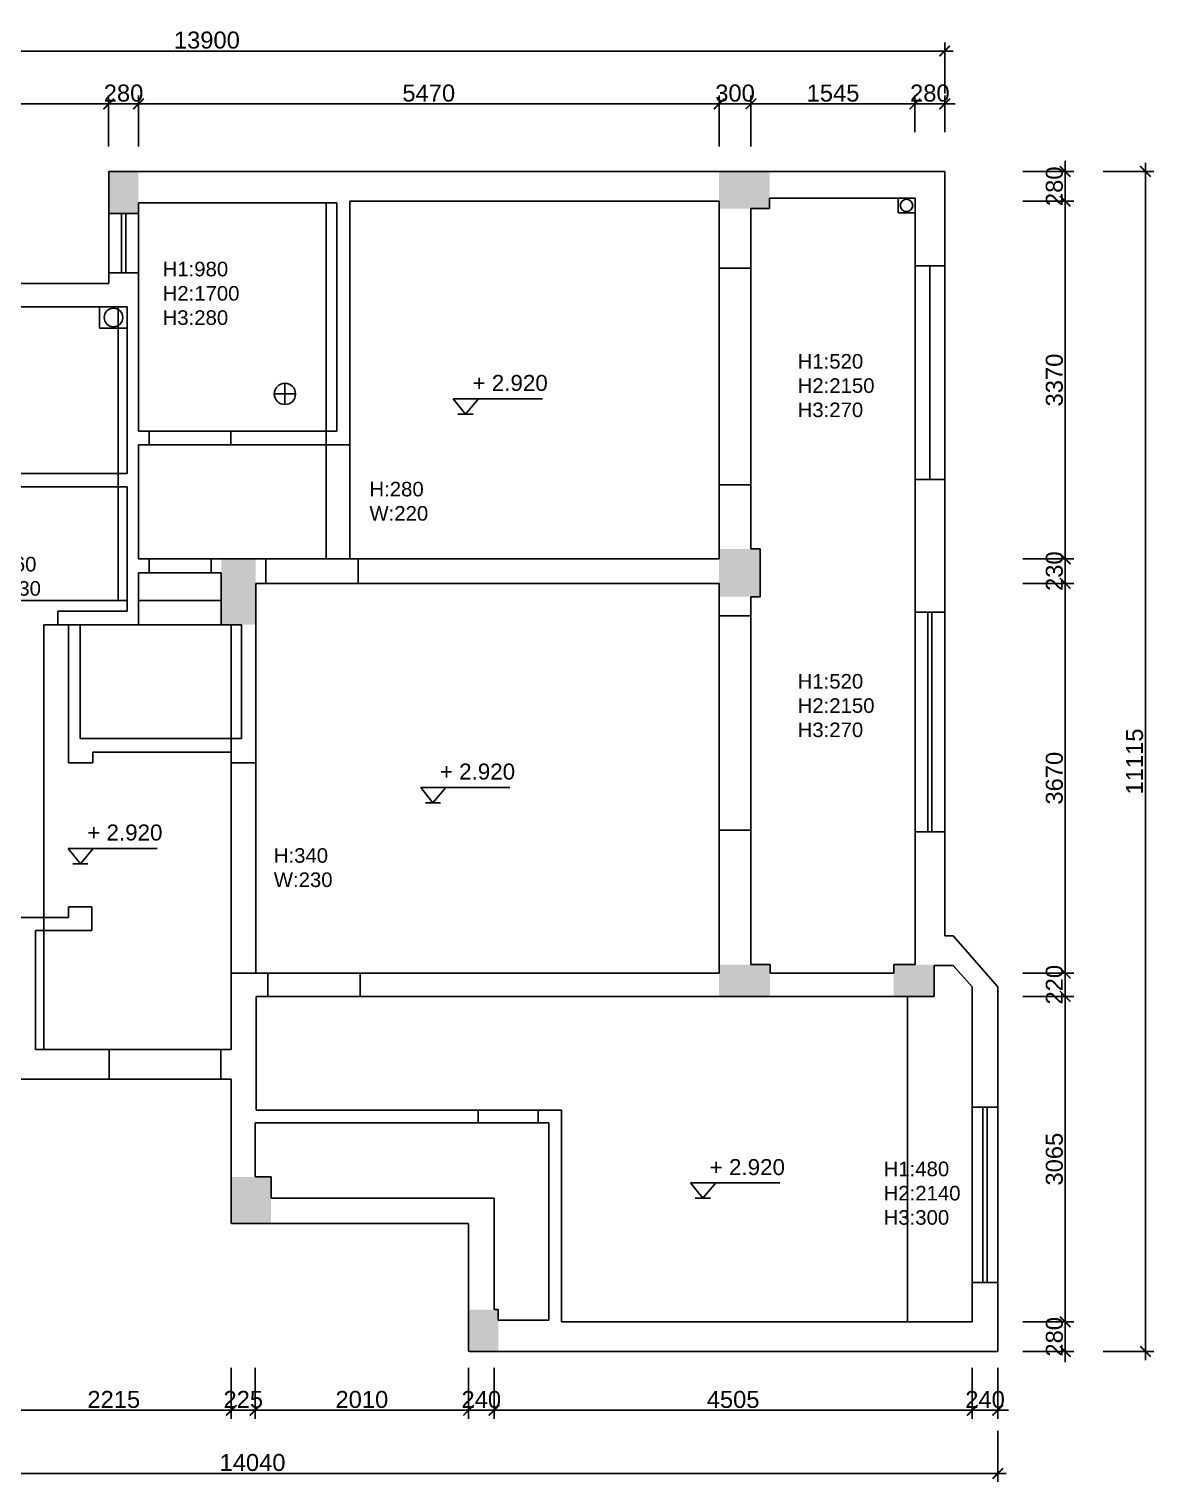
# Model space of a CAD drawing. Header units: millimetres. Extents: x 148889 to 229003, y -70503 to 111106.
# Drawn here: x 187327 to 197923, y 54318 to 68002 of the extents above; entities that cross this region are included whole.
import ezdxf
from ezdxf.lldxf.tags import DXFTag

# ---------------------------------------------------------------- set-up
doc = ezdxf.new("R2010")
doc.units = ezdxf.units.MM
doc.header["$PDMODE"] = 3
doc.linetypes.add('HIDDEN', pattern=[0.375, 0.25, -0.125])
for name, color, linetype in [('C-梁线', 6, 'Continuous'), ('C-门套', 16, 'Continuous'), ('P-原墙线', 7, 'Continuous'), ('P-外部尺寸', 44, 'Continuous'), ('P-窗', 3, 'Continuous')]:
    doc.layers.add(name, color=color, linetype=linetype)
doc.styles.add('Arial', font='arial.ttf')
doc.styles.add('HZxxx', font='SimSun.ttf', dxfattribs={"height": 300})
tags = doc.linetypes.add('ACAD_ISO03W100', pattern=[30, 12, -18]).pattern_tags.tags
tags[6:7] = [DXFTag(74, 4), DXFTag(75, 0), DXFTag(340, '0'), DXFTag(46, 1.0), DXFTag(50, 0.0), DXFTag(44, 0.0), DXFTag(45, 0.0)]
tags[4:5] = [DXFTag(74, 4), DXFTag(75, 0), DXFTag(340, '0'), DXFTag(46, 1.0), DXFTag(50, 0.0), DXFTag(44, 0.0), DXFTag(45, 0.0)]
doc.dimstyles.new('1比80', dxfattribs={"dimscale": 80, "dimtxt": 2, "dimasz": 1.25, "dimexe": 1, "dimexo": 1, "dimgap": 0.25, "dimtad": 1, "dimdec": 0, "dimrnd": 0.005, "dimzin": 0, "dimdsep": 46, "dimtxsty": 'Arial', "dimblk": 'ARCHTICK', "dimcen": 0.125, "dimdle": 1, "dimclrd": 44, "dimclre": 44, "dimclrt": 50, "dimadec": 0, "dimazin": 0, "dimtfac": 1, "dimtdec": 0, "dimtix": 1, "dimtmove": 2, "dimatfit": 3, "dimldrblk": 'DOT', "dimfxl": 5, "dimfxlon": 1, "dimtvp": 1, "dimtolj": 1, "dimtzin": 0, "dimarcsym": 0})

# ---------------------------------------------------------------- blocks, each defined once
blk = doc.blocks.new('_ArchTick')
at = {"color": 0, "linetype": 'ByBlock', "const_width": 0.15}
blk.add_lwpolyline([(-0.5, -0.5), (0.5, 0.5)], dxfattribs=at)
blk = doc.blocks.new('*D798')
at = {"layer": 'Defpoints', "color": 0}
for p in [(196212, 55546), (196452, 55546), (196212, 54993)]:
    blk.add_point(p, dxfattribs=at)
at = {"layer": 'P-外部尺寸', "color": 44, "lineweight": -2}
for p, q in [((196212, 55393), (196212, 54913)), ((196452, 55393), (196452, 54913)), ((196212, 54993), (196112, 54993)), ((196452, 54993), (196212, 54993)), ((196452, 54993), (196552, 54993))]:
    blk.add_line(p, q, dxfattribs=at)
at = {"layer": 'P-外部尺寸', "color": 44, "lineweight": -2, "xscale": 100, "yscale": 100, "zscale": 100}
blk.add_blockref('_ArchTick', (196212, 54993), dxfattribs=at)
at = {"layer": 'P-外部尺寸', "color": 44, "lineweight": -2, "xscale": 100, "yscale": 100, "zscale": 100, "rotation": 180}
blk.add_blockref('_ArchTick', (196452, 54993), dxfattribs=at)
at = {"layer": 'P-外部尺寸', "color": 50, "insert": (196332, 55094), "char_height": 160, "attachment_point": 5, "style": 'Arial'}
blk.add_mtext('\\A1;240', dxfattribs=at)
blk = doc.blocks.new('_Dot')
at = {"color": 0, "linetype": 'ByBlock', "lineweight": -2}
blk.add_line((-0.5, 0), (-1, 0), dxfattribs=at)
at = {"color": 0, "linetype": 'ByBlock', "const_width": 0.5}
blk.add_lwpolyline([(-0.25, 0, 1), (0.25, 0, 1)], format="xyb", close=True, dxfattribs=at)
blk = doc.blocks.new('*D799')
at = {"layer": 'Defpoints', "color": 0}
for p in [(191707, 56061), (196212, 55546), (191707, 54993)]:
    blk.add_point(p, dxfattribs=at)
at = {"layer": 'P-外部尺寸', "color": 44, "lineweight": -2}
for p, q in [((191707, 55393), (191707, 54913)), ((196212, 55393), (196212, 54913)), ((196292, 54993), (191627, 54993))]:
    blk.add_line(p, q, dxfattribs=at)
at = {"layer": 'P-外部尺寸', "color": 44, "lineweight": -2, "xscale": 100, "yscale": 100, "zscale": 100, "rotation": 180}
blk.add_blockref('_ArchTick', (191707, 54993), dxfattribs=at)
at = {"layer": 'P-外部尺寸', "color": 44, "lineweight": -2, "xscale": 100, "yscale": 100, "zscale": 100}
blk.add_blockref('_ArchTick', (196212, 54993), dxfattribs=at)
at = {"layer": 'P-外部尺寸', "color": 50, "insert": (193959, 55094), "char_height": 160, "attachment_point": 5, "style": 'Arial'}
blk.add_mtext('\\A1;4505', dxfattribs=at)
blk = doc.blocks.new('*D800')
at = {"layer": 'Defpoints', "color": 0}
for p in [(191467, 56061), (191707, 56061), (191467, 54993)]:
    blk.add_point(p, dxfattribs=at)
at = {"layer": 'P-外部尺寸', "color": 44, "lineweight": -2}
for p, q in [((191467, 55393), (191467, 54913)), ((191707, 55393), (191707, 54913)), ((191467, 54993), (191367, 54993)), ((191707, 54993), (191467, 54993)), ((191707, 54993), (191807, 54993))]:
    blk.add_line(p, q, dxfattribs=at)
at = {"layer": 'P-外部尺寸', "color": 44, "lineweight": -2, "xscale": 100, "yscale": 100, "zscale": 100}
blk.add_blockref('_ArchTick', (191467, 54993), dxfattribs=at)
at = {"layer": 'P-外部尺寸', "color": 44, "lineweight": -2, "xscale": 100, "yscale": 100, "zscale": 100, "rotation": 180}
blk.add_blockref('_ArchTick', (191707, 54993), dxfattribs=at)
at = {"layer": 'P-外部尺寸', "color": 50, "insert": (191587, 55094), "char_height": 160, "attachment_point": 5, "style": 'Arial'}
blk.add_mtext('\\A1;240', dxfattribs=at)
blk = doc.blocks.new('*D801')
at = {"layer": 'Defpoints', "color": 0}
for p in [(189457, 57339), (191467, 56061), (189457, 54993)]:
    blk.add_point(p, dxfattribs=at)
at = {"layer": 'P-外部尺寸', "color": 44, "lineweight": -2}
for p, q in [((189457, 55393), (189457, 54913)), ((191467, 55393), (191467, 54913)), ((191547, 54993), (189377, 54993))]:
    blk.add_line(p, q, dxfattribs=at)
at = {"layer": 'P-外部尺寸', "color": 44, "lineweight": -2, "xscale": 100, "yscale": 100, "zscale": 100, "rotation": 180}
blk.add_blockref('_ArchTick', (189457, 54993), dxfattribs=at)
at = {"layer": 'P-外部尺寸', "color": 44, "lineweight": -2, "xscale": 100, "yscale": 100, "zscale": 100}
blk.add_blockref('_ArchTick', (191467, 54993), dxfattribs=at)
at = {"layer": 'P-外部尺寸', "color": 50, "insert": (190462, 55094), "char_height": 160, "attachment_point": 5, "style": 'Arial'}
blk.add_mtext('\\A1;2010', dxfattribs=at)
blk = doc.blocks.new('*D802')
at = {"layer": 'Defpoints', "color": 0}
for p in [(189232, 57339), (189457, 57339), (189232, 54993)]:
    blk.add_point(p, dxfattribs=at)
at = {"layer": 'P-外部尺寸', "color": 44, "lineweight": -2}
for p, q in [((189232, 55393), (189232, 54913)), ((189457, 55393), (189457, 54913)), ((189232, 54993), (189132, 54993)), ((189457, 54993), (189232, 54993)), ((189457, 54993), (189557, 54993))]:
    blk.add_line(p, q, dxfattribs=at)
at = {"layer": 'P-外部尺寸', "color": 44, "lineweight": -2, "xscale": 100, "yscale": 100, "zscale": 100}
blk.add_blockref('_ArchTick', (189232, 54993), dxfattribs=at)
at = {"layer": 'P-外部尺寸', "color": 44, "lineweight": -2, "xscale": 100, "yscale": 100, "zscale": 100, "rotation": 180}
blk.add_blockref('_ArchTick', (189457, 54993), dxfattribs=at)
at = {"layer": 'P-外部尺寸', "color": 50, "insert": (189345, 55094), "char_height": 160, "attachment_point": 5, "style": 'Arial'}
blk.add_mtext('\\A1;225', dxfattribs=at)
blk = doc.blocks.new('*D803')
at = {"layer": 'Defpoints', "color": 0}
for p in [(187017, 57339), (189232, 57339), (187017, 54993)]:
    blk.add_point(p, dxfattribs=at)
at = {"layer": 'P-外部尺寸', "color": 44, "lineweight": -2}
for p, q in [((187017, 55393), (187017, 54913)), ((189232, 55393), (189232, 54913)), ((189312, 54993), (186937, 54993))]:
    blk.add_line(p, q, dxfattribs=at)
at = {"layer": 'P-外部尺寸', "color": 44, "lineweight": -2, "xscale": 100, "yscale": 100, "zscale": 100, "rotation": 180}
blk.add_blockref('_ArchTick', (187017, 54993), dxfattribs=at)
at = {"layer": 'P-外部尺寸', "color": 44, "lineweight": -2, "xscale": 100, "yscale": 100, "zscale": 100}
blk.add_blockref('_ArchTick', (189232, 54993), dxfattribs=at)
at = {"layer": 'P-外部尺寸', "color": 50, "insert": (188125, 55094), "char_height": 160, "attachment_point": 5, "style": 'Arial'}
blk.add_mtext('\\A1;2215', dxfattribs=at)
blk = doc.blocks.new('*D809')
at = {"layer": 'Defpoints', "color": 0}
for p in [(182412, 54993), (196452, 54993), (196452, 54398)]:
    blk.add_point(p, dxfattribs=at)
at = {"layer": 'P-外部尺寸', "color": 44, "lineweight": -2}
for p, q in [((182412, 54798), (182412, 54318)), ((196452, 54798), (196452, 54318)), ((182332, 54398), (196532, 54398))]:
    blk.add_line(p, q, dxfattribs=at)
at = {"layer": 'P-外部尺寸', "color": 44, "lineweight": -2, "xscale": 100, "yscale": 100, "zscale": 100, "rotation": 180}
blk.add_blockref('_ArchTick', (182412, 54398), dxfattribs=at)
at = {"layer": 'P-外部尺寸', "color": 44, "lineweight": -2, "xscale": 100, "yscale": 100, "zscale": 100}
blk.add_blockref('_ArchTick', (196452, 54398), dxfattribs=at)
at = {"layer": 'P-外部尺寸', "color": 50, "insert": (189432, 54500), "char_height": 160, "attachment_point": 5, "style": 'Arial'}
blk.add_mtext('\\A1;14040', dxfattribs=at)
blk = doc.blocks.new('*D810')
at = {"layer": 'Defpoints', "color": 0}
for p in [(196452, 55825), (197087, 55825), (196452, 55546)]:
    blk.add_point(p, dxfattribs=at)
at = {"layer": 'P-外部尺寸', "color": 44, "lineweight": -2}
for p, q in [((197087, 55825), (197087, 55925)), ((196687, 55825), (197167, 55825)), ((197087, 55546), (197087, 55825)), ((196687, 55546), (197167, 55546)), ((197087, 55546), (197087, 55446))]:
    blk.add_line(p, q, dxfattribs=at)
at = {"layer": 'P-外部尺寸', "color": 44, "lineweight": -2, "xscale": 100, "yscale": 100, "zscale": 100}
for p, rotation in [((197087, 55825), 270), ((197087, 55546), 90)]:
    blk.add_blockref('_ArchTick', p, dxfattribs=dict(at, rotation=rotation))
at = {"layer": 'P-外部尺寸', "color": 50, "insert": (196985, 55685), "char_height": 160, "attachment_point": 5, "rotation": 90, "style": 'Arial'}
blk.add_mtext('\\A1;280', dxfattribs=at)
blk = doc.blocks.new('*D811')
at = {"layer": 'Defpoints', "color": 0}
for p in [(195256, 58891), (197087, 58891), (196452, 55825)]:
    blk.add_point(p, dxfattribs=at)
at = {"layer": 'P-外部尺寸', "color": 44, "lineweight": -2}
for p, q in [((196687, 58891), (197167, 58891)), ((197087, 55745), (197087, 58971)), ((196687, 55825), (197167, 55825))]:
    blk.add_line(p, q, dxfattribs=at)
at = {"layer": 'P-外部尺寸', "color": 44, "lineweight": -2, "xscale": 100, "yscale": 100, "zscale": 100}
for p, rotation in [((197087, 58891), 90), ((197087, 55825), 270)]:
    blk.add_blockref('_ArchTick', p, dxfattribs=dict(at, rotation=rotation))
at = {"layer": 'P-外部尺寸', "color": 50, "insert": (196985, 57358), "char_height": 160, "attachment_point": 5, "rotation": 90, "style": 'Arial'}
blk.add_mtext('\\A1;3065', dxfattribs=at)
blk = doc.blocks.new('*D812')
at = {"layer": 'Defpoints', "color": 0}
for p in [(195256, 59111), (197087, 59111), (195256, 58891)]:
    blk.add_point(p, dxfattribs=at)
at = {"layer": 'P-外部尺寸', "color": 44, "lineweight": -2}
for p, q in [((197087, 59111), (197087, 59211)), ((196687, 59111), (197167, 59111)), ((197087, 58891), (197087, 59111)), ((196687, 58891), (197167, 58891)), ((197087, 58891), (197087, 58791))]:
    blk.add_line(p, q, dxfattribs=at)
at = {"layer": 'P-外部尺寸', "color": 44, "lineweight": -2, "xscale": 100, "yscale": 100, "zscale": 100}
for p, rotation in [((197087, 59111), 270), ((197087, 58891), 90)]:
    blk.add_blockref('_ArchTick', p, dxfattribs=dict(at, rotation=rotation))
at = {"layer": 'P-外部尺寸', "color": 50, "insert": (196985, 59001), "char_height": 160, "attachment_point": 5, "rotation": 90, "style": 'Arial'}
blk.add_mtext('\\A1;220', dxfattribs=at)
blk = doc.blocks.new('*D813')
at = {"layer": 'Defpoints', "color": 0}
for p in [(192938, 62781), (197087, 62781), (195256, 59111)]:
    blk.add_point(p, dxfattribs=at)
at = {"layer": 'P-外部尺寸', "color": 44, "lineweight": -2}
for p, q in [((197087, 59031), (197087, 62861)), ((196687, 62781), (197167, 62781)), ((196687, 59111), (197167, 59111))]:
    blk.add_line(p, q, dxfattribs=at)
at = {"layer": 'P-外部尺寸', "color": 44, "lineweight": -2, "xscale": 100, "yscale": 100, "zscale": 100}
for p, rotation in [((197087, 62781), 90), ((197087, 59111), 270)]:
    blk.add_blockref('_ArchTick', p, dxfattribs=dict(at, rotation=rotation))
at = {"layer": 'P-外部尺寸', "color": 50, "insert": (196985, 60946), "char_height": 160, "attachment_point": 5, "rotation": 90, "style": 'Arial'}
blk.add_mtext('\\A1;3670', dxfattribs=at)
blk = doc.blocks.new('*D814')
at = {"layer": 'Defpoints', "color": 0}
for p in [(193148, 63011), (197087, 63011), (192938, 62781)]:
    blk.add_point(p, dxfattribs=at)
at = {"layer": 'P-外部尺寸', "color": 44, "lineweight": -2}
for p, q in [((197087, 63011), (197087, 63111)), ((196687, 63011), (197167, 63011)), ((197087, 62781), (197087, 63011)), ((196687, 62781), (197167, 62781)), ((197087, 62781), (197087, 62681))]:
    blk.add_line(p, q, dxfattribs=at)
at = {"layer": 'P-外部尺寸', "color": 44, "lineweight": -2, "xscale": 100, "yscale": 100, "zscale": 100}
for p, rotation in [((197087, 63011), 270), ((197087, 62781), 90)]:
    blk.add_blockref('_ArchTick', p, dxfattribs=dict(at, rotation=rotation))
at = {"layer": 'P-外部尺寸', "color": 50, "insert": (196985, 62896), "char_height": 160, "attachment_point": 5, "rotation": 90, "style": 'Arial'}
blk.add_mtext('\\A1;230', dxfattribs=at)
blk = doc.blocks.new('*D815')
at = {"layer": 'Defpoints', "color": 0}
for p in [(193148, 66381), (197087, 66381), (193148, 63011)]:
    blk.add_point(p, dxfattribs=at)
at = {"layer": 'P-外部尺寸', "color": 44, "lineweight": -2}
for p, q in [((196687, 66381), (197167, 66381)), ((197087, 62931), (197087, 66461)), ((196687, 63011), (197167, 63011))]:
    blk.add_line(p, q, dxfattribs=at)
at = {"layer": 'P-外部尺寸', "color": 44, "lineweight": -2, "xscale": 100, "yscale": 100, "zscale": 100}
for p, rotation in [((197087, 66381), 90), ((197087, 63011), 270)]:
    blk.add_blockref('_ArchTick', p, dxfattribs=dict(at, rotation=rotation))
at = {"layer": 'P-外部尺寸', "color": 50, "insert": (196985, 64696), "char_height": 160, "attachment_point": 5, "rotation": 90, "style": 'Arial'}
blk.add_mtext('\\A1;3370', dxfattribs=at)
blk = doc.blocks.new('*D816')
at = {"layer": 'Defpoints', "color": 0}
for p in [(193494, 66661), (197087, 66661), (193148, 66381)]:
    blk.add_point(p, dxfattribs=at)
at = {"layer": 'P-外部尺寸', "color": 44, "lineweight": -2}
for p, q in [((196687, 66661), (197167, 66661)), ((197087, 66661), (197087, 66761)), ((197087, 66381), (197087, 66661)), ((196687, 66381), (197167, 66381)), ((197087, 66381), (197087, 66281))]:
    blk.add_line(p, q, dxfattribs=at)
at = {"layer": 'P-外部尺寸', "color": 44, "lineweight": -2, "xscale": 100, "yscale": 100, "zscale": 100}
for p, rotation in [((197087, 66661), 270), ((197087, 66381), 90)]:
    blk.add_blockref('_ArchTick', p, dxfattribs=dict(at, rotation=rotation))
at = {"layer": 'P-外部尺寸', "color": 50, "insert": (196985, 66521), "char_height": 160, "attachment_point": 5, "rotation": 90, "style": 'Arial'}
blk.add_mtext('\\A1;280', dxfattribs=at)
blk = doc.blocks.new('*D817')
at = {"layer": 'Defpoints', "color": 0}
for p in [(197087, 66661), (197843, 66661), (197087, 55546)]:
    blk.add_point(p, dxfattribs=at)
at = {"layer": 'P-外部尺寸', "color": 44, "lineweight": -2}
for p, q in [((197443, 66661), (197923, 66661)), ((197843, 55466), (197843, 66741)), ((197443, 55546), (197923, 55546))]:
    blk.add_line(p, q, dxfattribs=at)
at = {"layer": 'P-外部尺寸', "color": 44, "lineweight": -2, "xscale": 100, "yscale": 100, "zscale": 100}
for p, rotation in [((197843, 66661), 90), ((197843, 55546), 270)]:
    blk.add_blockref('_ArchTick', p, dxfattribs=dict(at, rotation=rotation))
at = {"layer": 'P-外部尺寸', "color": 50, "insert": (197741, 61103), "char_height": 160, "attachment_point": 5, "rotation": 90, "style": 'Arial'}
blk.add_mtext('\\A1;11115', dxfattribs=at)
blk = doc.blocks.new('*D818')
at = {"layer": 'Defpoints', "color": 0}
for p in [(195672, 67297), (195672, 66951), (195952, 66951)]:
    blk.add_point(p, dxfattribs=at)
at = {"layer": 'P-外部尺寸', "color": 44, "lineweight": -2}
for p, q in [((195672, 67031), (195672, 67377)), ((195952, 67031), (195952, 67377)), ((195672, 67297), (195572, 67297)), ((195952, 67297), (195672, 67297)), ((195952, 67297), (196052, 67297))]:
    blk.add_line(p, q, dxfattribs=at)
at = {"layer": 'P-外部尺寸', "color": 44, "lineweight": -2, "xscale": 100, "yscale": 100, "zscale": 100}
blk.add_blockref('_ArchTick', (195672, 67297), dxfattribs=at)
at = {"layer": 'P-外部尺寸', "color": 44, "lineweight": -2, "xscale": 100, "yscale": 100, "zscale": 100, "rotation": 180}
blk.add_blockref('_ArchTick', (195952, 67297), dxfattribs=at)
at = {"layer": 'P-外部尺寸', "color": 50, "insert": (195812, 67398), "char_height": 160, "attachment_point": 5, "style": 'Arial'}
blk.add_mtext('\\A1;280', dxfattribs=at)
blk = doc.blocks.new('*D819')
at = {"layer": 'Defpoints', "color": 0}
for p in [(194127, 67297), (195672, 66951), (194127, 66476)]:
    blk.add_point(p, dxfattribs=at)
at = {"layer": 'P-外部尺寸', "color": 44, "lineweight": -2}
for p, q in [((194127, 66897), (194127, 67377)), ((195672, 67031), (195672, 67377)), ((195752, 67297), (194047, 67297))]:
    blk.add_line(p, q, dxfattribs=at)
at = {"layer": 'P-外部尺寸', "color": 44, "lineweight": -2, "xscale": 100, "yscale": 100, "zscale": 100, "rotation": 180}
blk.add_blockref('_ArchTick', (194127, 67297), dxfattribs=at)
at = {"layer": 'P-外部尺寸', "color": 44, "lineweight": -2, "xscale": 100, "yscale": 100, "zscale": 100}
blk.add_blockref('_ArchTick', (195672, 67297), dxfattribs=at)
at = {"layer": 'P-外部尺寸', "color": 50, "insert": (194900, 67398), "char_height": 160, "attachment_point": 5, "style": 'Arial'}
blk.add_mtext('\\A1;1545', dxfattribs=at)
blk = doc.blocks.new('*D820')
at = {"layer": 'Defpoints', "color": 0}
for p in [(193827, 67297), (193827, 66476), (194127, 66476)]:
    blk.add_point(p, dxfattribs=at)
at = {"layer": 'P-外部尺寸', "color": 44, "lineweight": -2}
for p, q in [((193827, 66897), (193827, 67377)), ((194127, 66897), (194127, 67377)), ((193827, 67297), (193727, 67297)), ((194127, 67297), (193827, 67297)), ((194127, 67297), (194227, 67297))]:
    blk.add_line(p, q, dxfattribs=at)
at = {"layer": 'P-外部尺寸', "color": 44, "lineweight": -2, "xscale": 100, "yscale": 100, "zscale": 100}
blk.add_blockref('_ArchTick', (193827, 67297), dxfattribs=at)
at = {"layer": 'P-外部尺寸', "color": 44, "lineweight": -2, "xscale": 100, "yscale": 100, "zscale": 100, "rotation": 180}
blk.add_blockref('_ArchTick', (194127, 67297), dxfattribs=at)
at = {"layer": 'P-外部尺寸', "color": 50, "insert": (193977, 67398), "char_height": 160, "attachment_point": 5, "style": 'Arial'}
blk.add_mtext('\\A1;300', dxfattribs=at)
blk = doc.blocks.new('*D821')
at = {"layer": 'Defpoints', "color": 0}
for p in [(188357, 67297), (188357, 66476), (193827, 66476)]:
    blk.add_point(p, dxfattribs=at)
at = {"layer": 'P-外部尺寸', "color": 44, "lineweight": -2}
for p, q in [((188357, 66897), (188357, 67377)), ((193827, 66897), (193827, 67377)), ((193907, 67297), (188277, 67297))]:
    blk.add_line(p, q, dxfattribs=at)
at = {"layer": 'P-外部尺寸', "color": 44, "lineweight": -2, "xscale": 100, "yscale": 100, "zscale": 100, "rotation": 180}
blk.add_blockref('_ArchTick', (188357, 67297), dxfattribs=at)
at = {"layer": 'P-外部尺寸', "color": 44, "lineweight": -2, "xscale": 100, "yscale": 100, "zscale": 100}
blk.add_blockref('_ArchTick', (193827, 67297), dxfattribs=at)
at = {"layer": 'P-外部尺寸', "color": 50, "insert": (191092, 67398), "char_height": 160, "attachment_point": 5, "style": 'Arial'}
blk.add_mtext('\\A1;5470', dxfattribs=at)
blk = doc.blocks.new('*D822')
at = {"layer": 'Defpoints', "color": 0}
for p in [(188077, 67297), (188077, 66476), (188357, 66476)]:
    blk.add_point(p, dxfattribs=at)
at = {"layer": 'P-外部尺寸', "color": 44, "lineweight": -2}
for p, q in [((188077, 66897), (188077, 67377)), ((188357, 66897), (188357, 67377)), ((188077, 67297), (187977, 67297)), ((188357, 67297), (188077, 67297)), ((188357, 67297), (188457, 67297))]:
    blk.add_line(p, q, dxfattribs=at)
at = {"layer": 'P-外部尺寸', "color": 44, "lineweight": -2, "xscale": 100, "yscale": 100, "zscale": 100}
blk.add_blockref('_ArchTick', (188077, 67297), dxfattribs=at)
at = {"layer": 'P-外部尺寸', "color": 44, "lineweight": -2, "xscale": 100, "yscale": 100, "zscale": 100, "rotation": 180}
blk.add_blockref('_ArchTick', (188357, 67297), dxfattribs=at)
at = {"layer": 'P-外部尺寸', "color": 50, "insert": (188217, 67398), "char_height": 160, "attachment_point": 5, "style": 'Arial'}
blk.add_mtext('\\A1;280', dxfattribs=at)
blk = doc.blocks.new('*D823')
at = {"layer": 'Defpoints', "color": 0}
for p in [(183857, 67297), (188077, 66476), (183857, 65391)]:
    blk.add_point(p, dxfattribs=at)
at = {"layer": 'P-外部尺寸', "color": 44, "lineweight": -2}
for p, q in [((183857, 66897), (183857, 67377)), ((188077, 66897), (188077, 67377)), ((188157, 67297), (183777, 67297))]:
    blk.add_line(p, q, dxfattribs=at)
at = {"layer": 'P-外部尺寸', "color": 44, "lineweight": -2, "xscale": 100, "yscale": 100, "zscale": 100, "rotation": 180}
blk.add_blockref('_ArchTick', (183857, 67297), dxfattribs=at)
at = {"layer": 'P-外部尺寸', "color": 44, "lineweight": -2, "xscale": 100, "yscale": 100, "zscale": 100}
blk.add_blockref('_ArchTick', (188077, 67297), dxfattribs=at)
at = {"layer": 'P-外部尺寸', "color": 50, "insert": (185967, 67398), "char_height": 160, "attachment_point": 5, "style": 'Arial'}
blk.add_mtext('\\A1;4220', dxfattribs=at)
blk = doc.blocks.new('*D827')
at = {"layer": 'Defpoints', "color": 0}
for p in [(195952, 67795), (182052, 67297), (195952, 67297)]:
    blk.add_point(p, dxfattribs=at)
at = {"layer": 'P-外部尺寸', "color": 44, "lineweight": -2}
for p, q in [((182052, 67395), (182052, 67875)), ((195952, 67395), (195952, 67875)), ((181972, 67795), (196032, 67795))]:
    blk.add_line(p, q, dxfattribs=at)
at = {"layer": 'P-外部尺寸', "color": 44, "lineweight": -2, "xscale": 100, "yscale": 100, "zscale": 100, "rotation": 180}
blk.add_blockref('_ArchTick', (182052, 67795), dxfattribs=at)
at = {"layer": 'P-外部尺寸', "color": 44, "lineweight": -2, "xscale": 100, "yscale": 100, "zscale": 100}
blk.add_blockref('_ArchTick', (195952, 67795), dxfattribs=at)
at = {"layer": 'P-外部尺寸', "color": 50, "insert": (189002, 67897), "char_height": 160, "attachment_point": 5, "style": 'Arial'}
blk.add_mtext('\\A1;13900', dxfattribs=at)
blk = doc.blocks.new('syi')
at = {"layer": 'C-梁线'}
for p, q in [((167517, 147864), (168357, 147864)), ((167633, 147720), (167517, 147864)), ((167517, 147864), (167755, 147864)), ((167755, 147864), (167633, 147720)), ((167561, 147720), (167704, 147720))]:
    blk.add_line(p, q, dxfattribs=at)

msp = doc.modelspace()

# ---------------------------------------------------------------- hatches: boundary and pattern name
at = {"layer": 'P-原墙线'}
h = msp.add_hatch(color=8, dxfattribs=at)
h.paths.add_polyline_path([(193827.2, 66660.6), (193827.2, 66310.6), (194302.2, 66310.6), (194302.2, 66660.6)])
h.paths.add_polyline_path([(188357.2, 66660.6), (188077.2, 66660.6), (188077.2, 66265.6), (188357.2, 66265.6), (188357.2, 66365.6)])
msp.add_hatch(color=8, dxfattribs=at).paths.add_polyline_path([(194212.2, 62655.6), (194212.2, 63105.6), (193827.2, 63105.6), (193827.2, 63010.6), (193827.2, 62780.6), (193827.2, 62655.6)])
h = msp.add_hatch(color=8, dxfattribs=at)
h.paths.add_polyline_path([(186377.2, 62390.6), (186377.2, 62520.6), (186377.2, 62710.6), (185957.2, 62710.6), (185957.2, 62610.6), (185957.2, 62390.6)])
h.paths.add_polyline_path([(189137.2, 62390.6), (189462.2, 62390.6), (189462.2, 63010.6), (189137.2, 63010.6)])
h = msp.add_hatch(color=8, dxfattribs=at)
h.paths.add_polyline_path([(194307.2, 59190.6), (193827.2, 59190.6), (193827.2, 58890.6), (194307.2, 58890.6)])
h.paths.add_polyline_path([(195852.2, 59190.6), (195472.2, 59190.6), (195472.2, 58890.6), (195602.2, 58890.6), (195852.2, 58890.6)])
h = msp.add_hatch(color=8, dxfattribs=at)
h.paths.add_polyline_path([(191747.2, 55940.6), (191467.2, 55940.6), (191467.2, 55555.6, 0.4142136), (191477.2, 55545.6), (191747.2, 55545.6)])
h.paths.add_polyline_path([(189607.2, 57190.6), (189457.2, 57190.6), (189232.2, 57190.6), (189232.2, 56760.6, 0.4142136), (189242.2, 56750.6), (189607.2, 56750.6), (189607.2, 56990.6)])

# ---------------------------------------------------------------- linework, layer by layer
at = {"layer": 'C-梁线', "linetype": 'ACAD_ISO03W100', "ltscale": 0.1}
for p, q in [((190127.2, 66365.6, -489.3), (190127.2, 63010.6, -489.3)), ((188167.2, 62620.6, -489.3), (188167.2, 65380.6, -489.3)), ((190347.2, 64085.6, -489.3), (190347.2, 63010.6, -489.3)), ((186377.2, 62620.6, -489.3), (188252.2, 62620.6, -489.3)), ((188357.2, 62620.6, -489.3), (189137.2, 62620.6, -489.3)), ((187467.2, 62390.6, -489.3), (187467.2, 58390.6, -489.3)), ((187467.2, 62390.6, -489.3), (189137.2, 62390.6, -489.3)), ((189232.2, 62390.6, -489.3), (189232.2, 59110.6, -489.3)), ((189462.2, 61090.6, -489.3), (189462.2, 59110.6, -489.3))]:
    msp.add_line(p, q, dxfattribs=at)
at = {"layer": 'C-门套', "linetype": 'HIDDEN', "elevation": -489.3}
for points in [[(193827.2, 65750.6), (194127.2, 65750.6), (194127.2, 63710.6), (193827.2, 63710.6)], [(188457.2, 64215.6), (189227.2, 64215.6), (189227.2, 64085.6), (188457.2, 64085.6)], [(188457.2, 63010.6), (189042.2, 63010.6), (189042.2, 62880.6), (188457.2, 62880.6)], [(189557.2, 63010.6), (190427.2, 63010.6), (190427.2, 62780.6), (189557.2, 62780.6)], [(193827.2, 62475.6), (194127.2, 62475.6), (194127.2, 60455.6), (193827.2, 60455.6)], [(189577.2, 59110.6), (190447.2, 59110.6), (190447.2, 58890.6), (189577.2, 58890.6)], [(188082.2, 58390.6), (189132.2, 58390.6), (189132.2, 58110.6), (188082.2, 58110.6)], [(191557.2, 57820.6), (192122.2, 57820.6), (192122.2, 57700.6), (191557.2, 57700.6)]]:
    msp.add_lwpolyline(points, close=True, dxfattribs=at)
at = {"layer": 'P-原墙线'}
for p, q in [((195952.2, 66660.6, -489.3), (188077.2, 66660.6, -489.3)), ((188077.2, 66660.6, -489.3), (188077.2, 66265.6, -489.3)), ((195952.2, 65770.6, -489.3), (195952.2, 66660.6, -489.3)), ((190347.2, 64085.6, -489.3), (190347.2, 66380.6, -489.3)), ((190347.2, 66380.6, -489.3), (193827.2, 66380.6, -489.3)), ((193827.2, 66380.6, -489.3), (193827.2, 65750.6, -489.3)), ((194302.2, 66310.6, -489.3), (194302.2, 66410.6, -489.3)), ((194302.2, 66410.6, -489.3), (195672.2, 66410.6, -489.3)), ((195512.2, 66410.6, -489.3), (195512.2, 66270.6, -489.3)), ((195672.2, 66410.6, -489.3), (195672.2, 65770.6, -489.3)), ((188357.2, 66265.6, -489.3), (188077.2, 66265.6, -489.3)), ((188357.2, 66265.6, -489.3), (188357.2, 66365.6, -489.3)), ((188357.2, 66365.6, -489.3), (190227.2, 66365.6, -489.3)), ((190227.2, 66365.6, -489.3), (190227.2, 64215.6, -489.3)), ((194127.2, 65750.6, -489.3), (194127.2, 66310.6, -489.3)), ((194127.2, 66310.6, -489.3), (194302.2, 66310.6, -489.3)), ((195512.2, 66270.6, -489.3), (195672.2, 66270.6, -489.3)), ((188357.2, 65705.6, -489.3), (188077.2, 65705.6, -489.3)), ((188077.2, 65705.6, -489.3), (188077.2, 65605.6, -489.3)), ((188357.2, 64215.6, -489.3), (188357.2, 65705.6, -489.3)), ((193827.2, 65750.6, -489.3), (194127.2, 65750.6, -489.3)), ((195672.2, 65770.6, -489.3), (195952.2, 65770.6, -489.3)), ((187252.2, 65605.6, -489.3), (188077.2, 65605.6, -489.3)), ((188252.2, 65385.6, -489.3), (187252.2, 65385.6, -489.3)), ((187992.2, 65185.6, -489.3), (187992.2, 65385.6, -489.3)), ((188252.2, 63815.6, -489.3), (188252.2, 65385.6, -489.3)), ((188252.2, 65185.6, -489.3), (187992.2, 65185.6, -489.3)), ((189737.2, 64465.6, -489.3), (189737.2, 64665.6, -489.3)), ((189637.2, 64565.6, -489.3), (189837.2, 64565.6, -489.3)), ((188457.2, 64215.6, -489.3), (188357.2, 64215.6, -489.3)), ((188457.2, 64085.6, -489.3), (188457.2, 64215.6, -489.3)), ((190227.2, 64215.6, -489.3), (189227.2, 64215.6, -489.3)), ((189227.2, 64085.6, -489.3), (189227.2, 64215.6, -489.3)), ((188357.2, 63010.6, -489.3), (188357.2, 64085.6, -489.3)), ((188357.2, 64085.6, -489.3), (188457.2, 64085.6, -489.3)), ((189227.2, 64085.6, -489.3), (190347.2, 64085.6, -489.3)), ((186952.2, 63815.6, -489.3), (188252.2, 63815.6, -489.3)), ((188252.2, 63690.6, -489.3), (186952.2, 63690.6, -489.3)), ((188252.2, 62520.6, -489.3), (188252.2, 63690.6, -489.3)), ((193827.2, 63010.6, -489.3), (193827.2, 63710.6, -489.3)), ((193827.2, 63710.6, -489.3), (194127.2, 63710.6, -489.3)), ((194127.2, 63105.6, -489.3), (194127.2, 63710.6, -489.3)), ((195672.2, 63760.6, -489.3), (195952.2, 63760.6, -489.3)), ((195672.2, 63760.6, -489.3), (195672.2, 62510.6, -489.3)), ((195952.2, 62510.6, -489.3), (195952.2, 63760.6, -489.3)), ((194212.2, 63105.6, -489.3), (194127.2, 63105.6, -489.3)), ((194212.2, 62655.6, -489.3), (194212.2, 63105.6, -489.3)), ((188457.2, 63010.6, -489.3), (188357.2, 63010.6, -489.3)), ((188457.2, 62880.6, -489.3), (188457.2, 63010.6, -489.3)), ((189557.2, 63010.6, -489.3), (189042.2, 63010.6, -489.3)), ((189042.2, 63010.6, -489.3), (189042.2, 62880.6, -489.3)), ((189557.2, 62780.6, -489.3), (189557.2, 63010.6, -489.3)), ((190427.2, 62780.6, -489.3), (190427.2, 63010.6, -489.3)), ((190427.2, 63010.6, -489.3), (193827.2, 63010.6, -489.3)), ((188357.2, 62390.6, -489.3), (188357.2, 62880.6, -489.3)), ((188357.2, 62880.6, -489.3), (188457.2, 62880.6, -489.3)), ((189042.2, 62880.6, -489.3), (189137.2, 62880.6, -489.3)), ((189137.2, 62880.6, -489.3), (189137.2, 62390.6, -489.3)), ((189462.2, 61090.6, -489.3), (189462.2, 62780.6, -489.3)), ((189462.2, 62780.6, -489.3), (189557.2, 62780.6, -489.3)), ((190427.2, 62780.6, -489.3), (193827.2, 62780.6, -489.3)), ((193827.2, 62780.6, -489.3), (193827.2, 62475.6, -489.3)), ((194127.2, 62475.6, -489.3), (194127.2, 62655.6, -489.3)), ((194127.2, 62655.6, -489.3), (194212.2, 62655.6, -489.3)), ((187597.2, 62390.6, -489.3), (187597.2, 62520.6, -489.3)), ((187597.2, 62520.6, -489.3), (188252.2, 62520.6, -489.3)), ((193827.2, 62475.6, -489.3), (194127.2, 62475.6, -489.3)), ((195672.2, 62510.6, -489.3), (195952.2, 62510.6, -489.3)), ((187597.2, 62390.6, -489.3), (187697.2, 62390.6, -489.3)), ((187697.2, 62390.6, -489.3), (187697.2, 61090.6, -489.3)), ((187807.2, 61320.6, -489.3), (187807.2, 62390.6, -489.3)), ((187807.2, 62390.6, -489.3), (188357.2, 62390.6, -489.3)), ((189137.2, 62390.6, -489.3), (189327.2, 62390.6, -489.3)), ((189327.2, 62390.6, -489.3), (189327.2, 61320.6, -489.3)), ((189327.2, 61320.6, -489.3), (187807.2, 61320.6, -489.3)), ((187927.2, 61090.6, -489.3), (187927.2, 61190.6, -489.3)), ((187927.2, 61190.6, -489.3), (189232.2, 61190.6, -489.3)), ((189232.2, 61190.6, -489.3), (189232.2, 61090.6, -489.3)), ((187697.2, 61090.6, -489.3), (187927.2, 61090.6, -489.3)), ((189232.2, 61090.6, -489.3), (189462.2, 61090.6, -489.3)), ((193827.2, 60455.6, -489.3), (194127.2, 60455.6, -489.3)), ((193827.2, 60455.6, -489.3), (193827.2, 59110.6, -489.3)), ((194127.2, 60455.6, -489.3), (194127.2, 59190.6, -489.3)), ((195672.2, 60440.6, -489.3), (195952.2, 60440.6, -489.3)), ((195672.2, 59190.6, -489.3), (195672.2, 60440.6, -489.3)), ((195952.2, 59460.6, -489.3), (195952.2, 60440.6, -489.3)), ((187917.2, 59735.6, -489.3), (187697.2, 59735.6, -489.3)), ((187697.2, 59735.6, -489.3), (187697.2, 59635.6, -489.3)), ((187917.2, 59510.6, -489.3), (187917.2, 59735.6, -489.3)), ((187697.2, 59635.6, -489.3), (186667.2, 59635.6, -489.3)), ((187387.2, 58390.6, -489.3), (187387.2, 59510.6, -489.3)), ((187387.2, 59510.6, -489.3), (187917.2, 59510.6, -489.3)), ((195952.2, 59460.6, -489.3), (196032.2, 59460.6, -489.3)), ((196452.2, 58982.3, -489.3), (196032.2, 59460.6, -489.3)), ((194127.2, 59190.6, -489.3), (194307.2, 59190.6, -489.3)), ((194307.2, 59190.6, -489.3), (194307.2, 59110.6, -489.3)), ((195472.2, 59110.6, -489.3), (195472.2, 59190.6, -489.3)), ((195472.2, 59190.6, -489.3), (195672.2, 59190.6, -489.3)), ((195852.2, 58890.6, -489.3), (195852.2, 59180.6, -489.3)), ((195852.2, 59180.6, -489.3), (196032.2, 59180.6, -489.3)), ((196032.2, 59180.6, -489.3), (196212.2, 58982.3, -489.3)), ((189577.2, 59110.6, -489.3), (189232.2, 59110.6, -489.3)), ((189232.2, 59110.6, -489.3), (189232.2, 58390.6, -489.3)), ((189577.2, 59110.6, -489.3), (189577.2, 58890.6, -489.3)), ((193827.2, 59110.6, -489.3), (190447.2, 59110.6, -489.3)), ((190447.2, 59110.6, -489.3), (190447.2, 58890.6, -489.3)), ((194307.2, 59110.6, -489.3), (195472.2, 59110.6, -489.3)), ((196212.2, 58982.3, -489.3), (196212.2, 57847.3, -489.3)), ((196452.2, 57847.3, -489.3), (196452.2, 58982.3, -489.3)), ((189577.2, 58890.6, -489.3), (189467.2, 58890.6, -489.3)), ((189467.2, 58890.6, -489.3), (189467.2, 57820.6, -489.3)), ((190447.2, 58890.6, -489.3), (195602.2, 58890.6, -489.3)), ((195602.2, 55825.6, -489.3), (195602.2, 58890.6, -489.3)), ((195602.2, 58890.6, -489.3), (195852.2, 58890.6, -489.3)), ((188082.2, 58390.6, -489.3), (187387.2, 58390.6, -489.3)), ((188082.2, 58390.6, -489.3), (188082.2, 58110.6, -489.3)), ((189232.2, 58390.6, -489.3), (189132.2, 58390.6, -489.3)), ((189132.2, 58390.6, -489.3), (189132.2, 58110.6, -489.3)), ((188082.2, 58110.6, -489.3), (187017.2, 58110.6, -489.3)), ((189132.2, 58110.6, -489.3), (189232.2, 58110.6, -489.3)), ((189232.2, 58110.6, -489.3), (189232.2, 56760.6, -489.3)), ((189467.2, 57820.6, -489.3), (191557.2, 57820.6, -489.3)), ((191557.2, 57820.6, -489.3), (191557.2, 57700.6, -489.3)), ((192122.2, 57700.6, -489.3), (192122.2, 57820.6, -489.3)), ((192122.2, 57820.6, -489.3), (192342.2, 57820.6, -489.3)), ((192342.2, 57820.6, -489.3), (192342.2, 55825.6, -489.3)), ((196212.2, 57847.3, -489.3), (196452.2, 57847.3, -489.3)), ((191557.2, 57700.6, -489.3), (189457.2, 57700.6, -489.3)), ((189457.2, 57700.6, -489.3), (189457.2, 57190.6, -489.3)), ((192222.2, 57700.6, -489.3), (192122.2, 57700.6, -489.3)), ((192222.2, 55840.6, -489.3), (192222.2, 57700.6, -489.3)), ((189457.2, 57190.6, -489.3), (189607.2, 57190.6, -489.3)), ((189607.2, 57190.6, -489.3), (189607.2, 56990.6, -489.3)), ((189607.2, 56990.6, -489.3), (191707.2, 56990.6, -489.3)), ((191707.2, 56990.6, -489.3), (191707.2, 55940.6, -489.3)), ((189242.2, 56750.6, -489.3), (191467.2, 56750.6, -489.3)), ((191467.2, 56750.6, -489.3), (191467.2, 55555.6, -489.3)), ((196212.2, 56197.3, -489.3), (196452.2, 56197.3, -489.3)), ((196212.2, 56197.3, -489.3), (196212.2, 55825.6, -489.3)), ((196452.2, 56197.3, -489.3), (196452.2, 55545.6, -489.3)), ((191707.2, 55940.6, -489.3), (191747.2, 55940.6, -489.3)), ((191747.2, 55940.6, -489.3), (191747.2, 55840.6, -489.3)), ((191747.2, 55840.6, -489.3), (192222.2, 55840.6, -489.3)), ((192342.2, 55825.6, -489.3), (195602.2, 55825.6, -489.3)), ((195602.2, 55825.6, -489.3), (196212.2, 55825.6, -489.3)), ((192342.2, 55545.6, -489.3), (191477.2, 55545.6, -489.3)), ((192342.2, 55545.6, -489.3), (196452.2, 55545.6, -489.3))]:
    msp.add_line(p, q, dxfattribs=at)
for centre, radius in [((195592.2, 66340.6, -489.3), 58.4), ((188122.2, 65285.6, -489.3), 87.5), ((189737.2, 64565.6, -489.3), 100)]:
    msp.add_circle(centre, radius, dxfattribs=at)
for centre in [(189242.2, 56760.6, -489.3), (191477.2, 55555.6, -489.3)]:
    msp.add_arc(centre, 10, 180, 270, dxfattribs=at)
at = {"layer": 'P-窗'}
for p, q in [((188197.2, 65705.6, -489.3), (188197.2, 66265.6, -489.3)), ((188237.2, 65705.6, -489.3), (188237.2, 66265.6, -489.3)), ((195812.2, 63760.6, -489.3), (195812.2, 65770.6, -489.3)), ((195792.2, 60440.6, -489.3), (195792.2, 62510.6, -489.3)), ((195832.2, 60440.6, -489.3), (195832.2, 62510.6, -489.3)), ((196312.2, 57847.3, -489.3), (196312.2, 56197.3, -489.3)), ((196352.2, 57847.3, -489.3), (196352.2, 56197.3, -489.3))]:
    msp.add_line(p, q, dxfattribs=at)
at = {"layer": 'P-窗', "elevation": -489.3}
for points in [[(188077.2, 66265.6), (188357.2, 66265.6), (188357.2, 65705.6), (188077.2, 65705.6)], [(195672.2, 65770.6), (195952.2, 65770.6), (195952.2, 63760.6), (195672.2, 63760.6)], [(195672.2, 62510.6), (195952.2, 62510.6), (195952.2, 60440.6), (195672.2, 60440.6)], [(196212.2, 57847.3), (196452.2, 57847.3), (196452.2, 56197.3), (196212.2, 56197.3)]]:
    msp.add_lwpolyline(points, close=True, dxfattribs=at)

# ---------------------------------------------------------------- block references
at = {"layer": 'P-原墙线'}
for p in [(23806.5, -83345, -489.3), (23498.9, -87005.1, -489.3), (20177.4, -87579.1, -489.3), (26040.9, -90730.4, -489.3)]:
    msp.add_blockref('syi', p, dxfattribs=at)

# ---------------------------------------------------------------- texts
at = {"layer": 'C-梁线', "char_height": 113.484, "width": 2229.815, "style": 'HZxxx'}
for s, insert, attachment_point in [('{\\fArial|b0|i0|c0|p34;\\H1.208x;H1:980\\PH2:1700\\PH3:280}', (188585.3, 65809.9, -489.3), 1), ('{\\fArial|b0|i0|c0|p34;\\H1.208x;H1:520\\PH2:2150\\PH3:270}', (194566.8, 64940.9, -489.3), 1), ('{\\fArial|b0|i0|c0|p34;\\H1.208x; \\H1.1x;+ 2.920}', (192213, 64744.2, -978.6), 3), ('{\\fArial|b0|i0|c0|p34;\\H1.208x;H:280\\PW:220}', (190533.5, 63737.5, -489.3), 1), ('{\\fArial|b0|i0|c0|p34;\\H1.208x;H:360\\PW:230}', (186885.8, 63030.7, -489.3), 1), ('{\\fArial|b0|i0|c0|p34;\\H1.208x;H1:520\\PH2:2150\\PH3:270}', (194566.8, 61927.3, -489.3), 1), ('{\\fArial|b0|i0|c0|p34;\\H1.208x; \\H1.1x;+ 2.920}', (191905.4, 61084.1, -978.6), 3), ('{\\fArial|b0|i0|c0|p34;\\H1.208x; \\H1.1x;+ 2.920}', (188583.9, 60510.1, -978.6), 3), ('{\\fArial|b0|i0|c0|p34;\\H1.208x;H:340\\PW:230}', (189632.6, 60286.8, -489.3), 1), ('{\\fArial|b0|i0|c0|p34;\\H1.208x; \\H1.1x;+ 2.920}', (194447.4, 57358.8, -978.6), 3), ('{\\fArial|b0|i0|c0|p34;\\H1.208x;H1:480\\PH2:2140\\PH3:300}', (195376.8, 57334.9, -489.3), 1)]:
    msp.add_mtext(s, dxfattribs=dict(at, insert=insert, attachment_point=attachment_point))

# ---------------------------------------------------------------- dimensions: what is measured, and where the dimension line sits
at = {"layer": 'P-外部尺寸'}
for base, p1, p2, picture, middle in [((195952.2, 67795.1, -489.3), (182052.2, 67296.6, -489.3), (195952.2, 67296.6, -489.3), '*D827', (189002.2, 67896.8, -489.3)), ((183857.2, 67296.6, -489.3), (188077.2, 66476.4, -489.3), (183857.2, 65390.6, -489.3), '*D823', (185967.2, 67398.3, -489.3)), ((188077.2, 67296.6, -489.3), (188357.2, 66476.4, -489.3), (188077.2, 66476.4, -489.3), '*D822', (188217.2, 67398.3, -489.3)), ((188357.2, 67296.6, -489.3), (193827.2, 66476.4, -489.3), (188357.2, 66476.4, -489.3), '*D821', (191092.2, 67398.3, -489.3)), ((193827.2, 67296.6, -489.3), (194127.2, 66476.4, -489.3), (193827.2, 66476.4, -489.3), '*D820', (193977.2, 67398.3, -489.3)), ((194127.2, 67296.6, -489.3), (195672.2, 66950.6, -489.3), (194127.2, 66476.4, -489.3), '*D819', (194899.7, 67398.3, -489.3)), ((195672.2, 67296.6, -489.3), (195952.2, 66950.6, -489.3), (195672.2, 66950.6, -489.3), '*D818', (195812.2, 67398.3, -489.3)), ((187017.2, 54992.7, -489.3), (189232.2, 57338.8, -489.3), (187017.2, 57338.8, -489.3), '*D803', (188124.7, 55094.4, -489.3)), ((189232.2, 54992.7, -489.3), (189457.2, 57338.8, -489.3), (189232.2, 57338.8, -489.3), '*D802', (189344.7, 55094.4, -489.3)), ((189457.2, 54992.7, -489.3), (191467.2, 56061.1, -489.3), (189457.2, 57338.8, -489.3), '*D801', (190462.2, 55094.4, -489.3)), ((191467.2, 54992.7, -489.3), (191707.2, 56061.1, -489.3), (191467.2, 56061.1, -489.3), '*D800', (191587.2, 55094.4, -489.3)), ((191707.2, 54992.7, -489.3), (196211.8, 55545.6, -489.3), (191707.2, 56061.1, -489.3), '*D799', (193959.5, 55094.4, -489.3)), ((196211.8, 54992.7, -489.3), (196452.2, 55545.6, -489.3), (196211.8, 55545.6, -489.3), '*D798', (196332, 55094.4, -489.3)), ((196452.2, 54398, -489.3), (182412.2, 54992.7, -489.3), (196452.2, 54992.7, -489.3), '*D809', (189432.2, 54499.6, -489.3))]:
    dim = msp.add_linear_dim(base=base, p1=p1, p2=p2, dimstyle='1比80', dxfattribs=at)
    dim.commit()
    dim.dimension.update_dxf_attribs({"geometry": picture, "text_midpoint": middle})
for base, p1, p2, picture, middle in [((197087.1, 66660.6, -489.3), (193148.2, 66380.6, -489.3), (193493.7, 66660.6, -489.3), '*D816', (196985.4, 66520.6, -489.3)), ((197842.9, 66660.6, -489.3), (197087.1, 55545.6, -489.3), (197087.1, 66660.6, -489.3), '*D817', (197741.2, 61103.1, -489.3)), ((197087.1, 66380.6, -489.3), (193148.2, 63010.6, -489.3), (193148.2, 66380.6, -489.3), '*D815', (196985.4, 64695.6, -489.3)), ((197087.1, 63010.6, -489.3), (192937.9, 62780.6, -489.3), (193148.2, 63010.6, -489.3), '*D814', (196985.4, 62895.6, -489.3)), ((197087.1, 62780.6, -489.3), (195255.9, 59110.6, -489.3), (192937.9, 62780.6, -489.3), '*D813', (196985.4, 60945.6, -489.3)), ((197087.1, 59110.6, -489.3), (195255.9, 58890.6, -489.3), (195255.9, 59110.6, -489.3), '*D812', (196985.4, 59000.6, -489.3)), ((197087.1, 58890.6, -489.3), (196452.2, 55825.3, -489.3), (195255.9, 58890.6, -489.3), '*D811', (196985.4, 57357.9, -489.3)), ((197087.1, 55825.3, -489.3), (196452.2, 55545.6, -489.3), (196452.2, 55825.3, -489.3), '*D810', (196985.4, 55685.4, -489.3))]:
    dim = msp.add_linear_dim(base=base, p1=p1, p2=p2, angle=90, dimstyle='1比80', dxfattribs=at)
    dim.commit()
    dim.dimension.update_dxf_attribs({"geometry": picture, "text_midpoint": middle})

doc.saveas('drawing.dxf')
